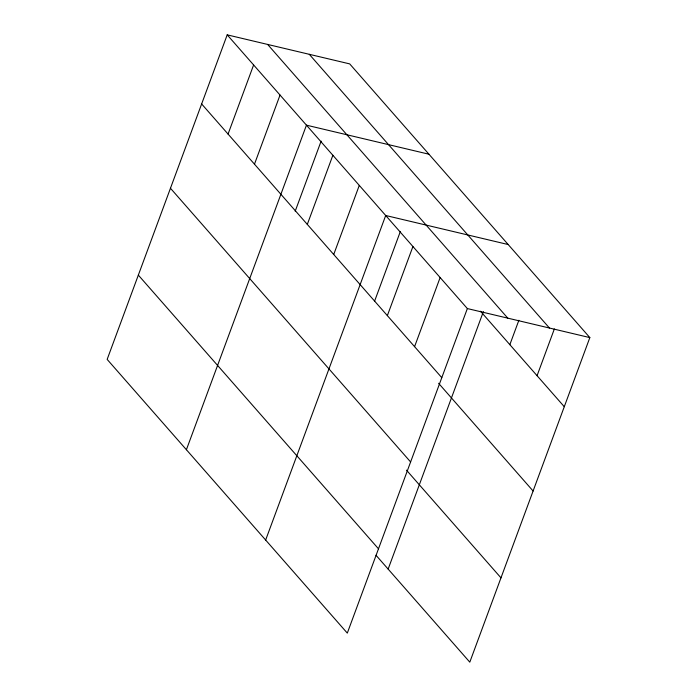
<?xml version="1.0" encoding="UTF-8"?>
<svg xmlns="http://www.w3.org/2000/svg" width="697" height="697" viewBox="0 0 697 697"><rect width="100%" height="100%" fill="white"/><g stroke="black" fill="none" stroke-linecap="round" stroke-linejoin="round"><path stroke-width="1.05" d="M227.205 34.85L107.155 359.399L347.306 633.111L467.356 308.562L227.205 34.85L349.694 63.889L589.845 337.601L469.795 662.15L376.005 555.256M228.058 134.068L253.621 64.96M254.475 164.178L280.037 95.062M186.404 449.722L306.453 125.172L428.943 154.22M295.206 211.2L321.125 141.125M307.307 224.39L332.87 155.283M333.724 254.501L359.286 185.393M265.653 540.044L385.702 215.495L508.191 244.542M374.455 301.531L400.374 231.448M387.358 315.628L412.92 246.52M414.576 346.653L440.138 277.537M388.142 569.092L483.387 311.62M509.847 344.675L518.873 320.28M537.065 375.692L554.359 328.94M467.356 308.562L589.845 337.601M309.276 54.305L549.428 328.017M267.631 44.434L507.782 318.146M480.486 311.21L564.282 406.708M201.642 103.958L441.793 377.669M438.596 383.298L533.1 491.01M170.46 188.251L410.611 461.963M406.473 470.144L500.977 577.857M138.337 275.106L378.488 548.809"/></g></svg>
